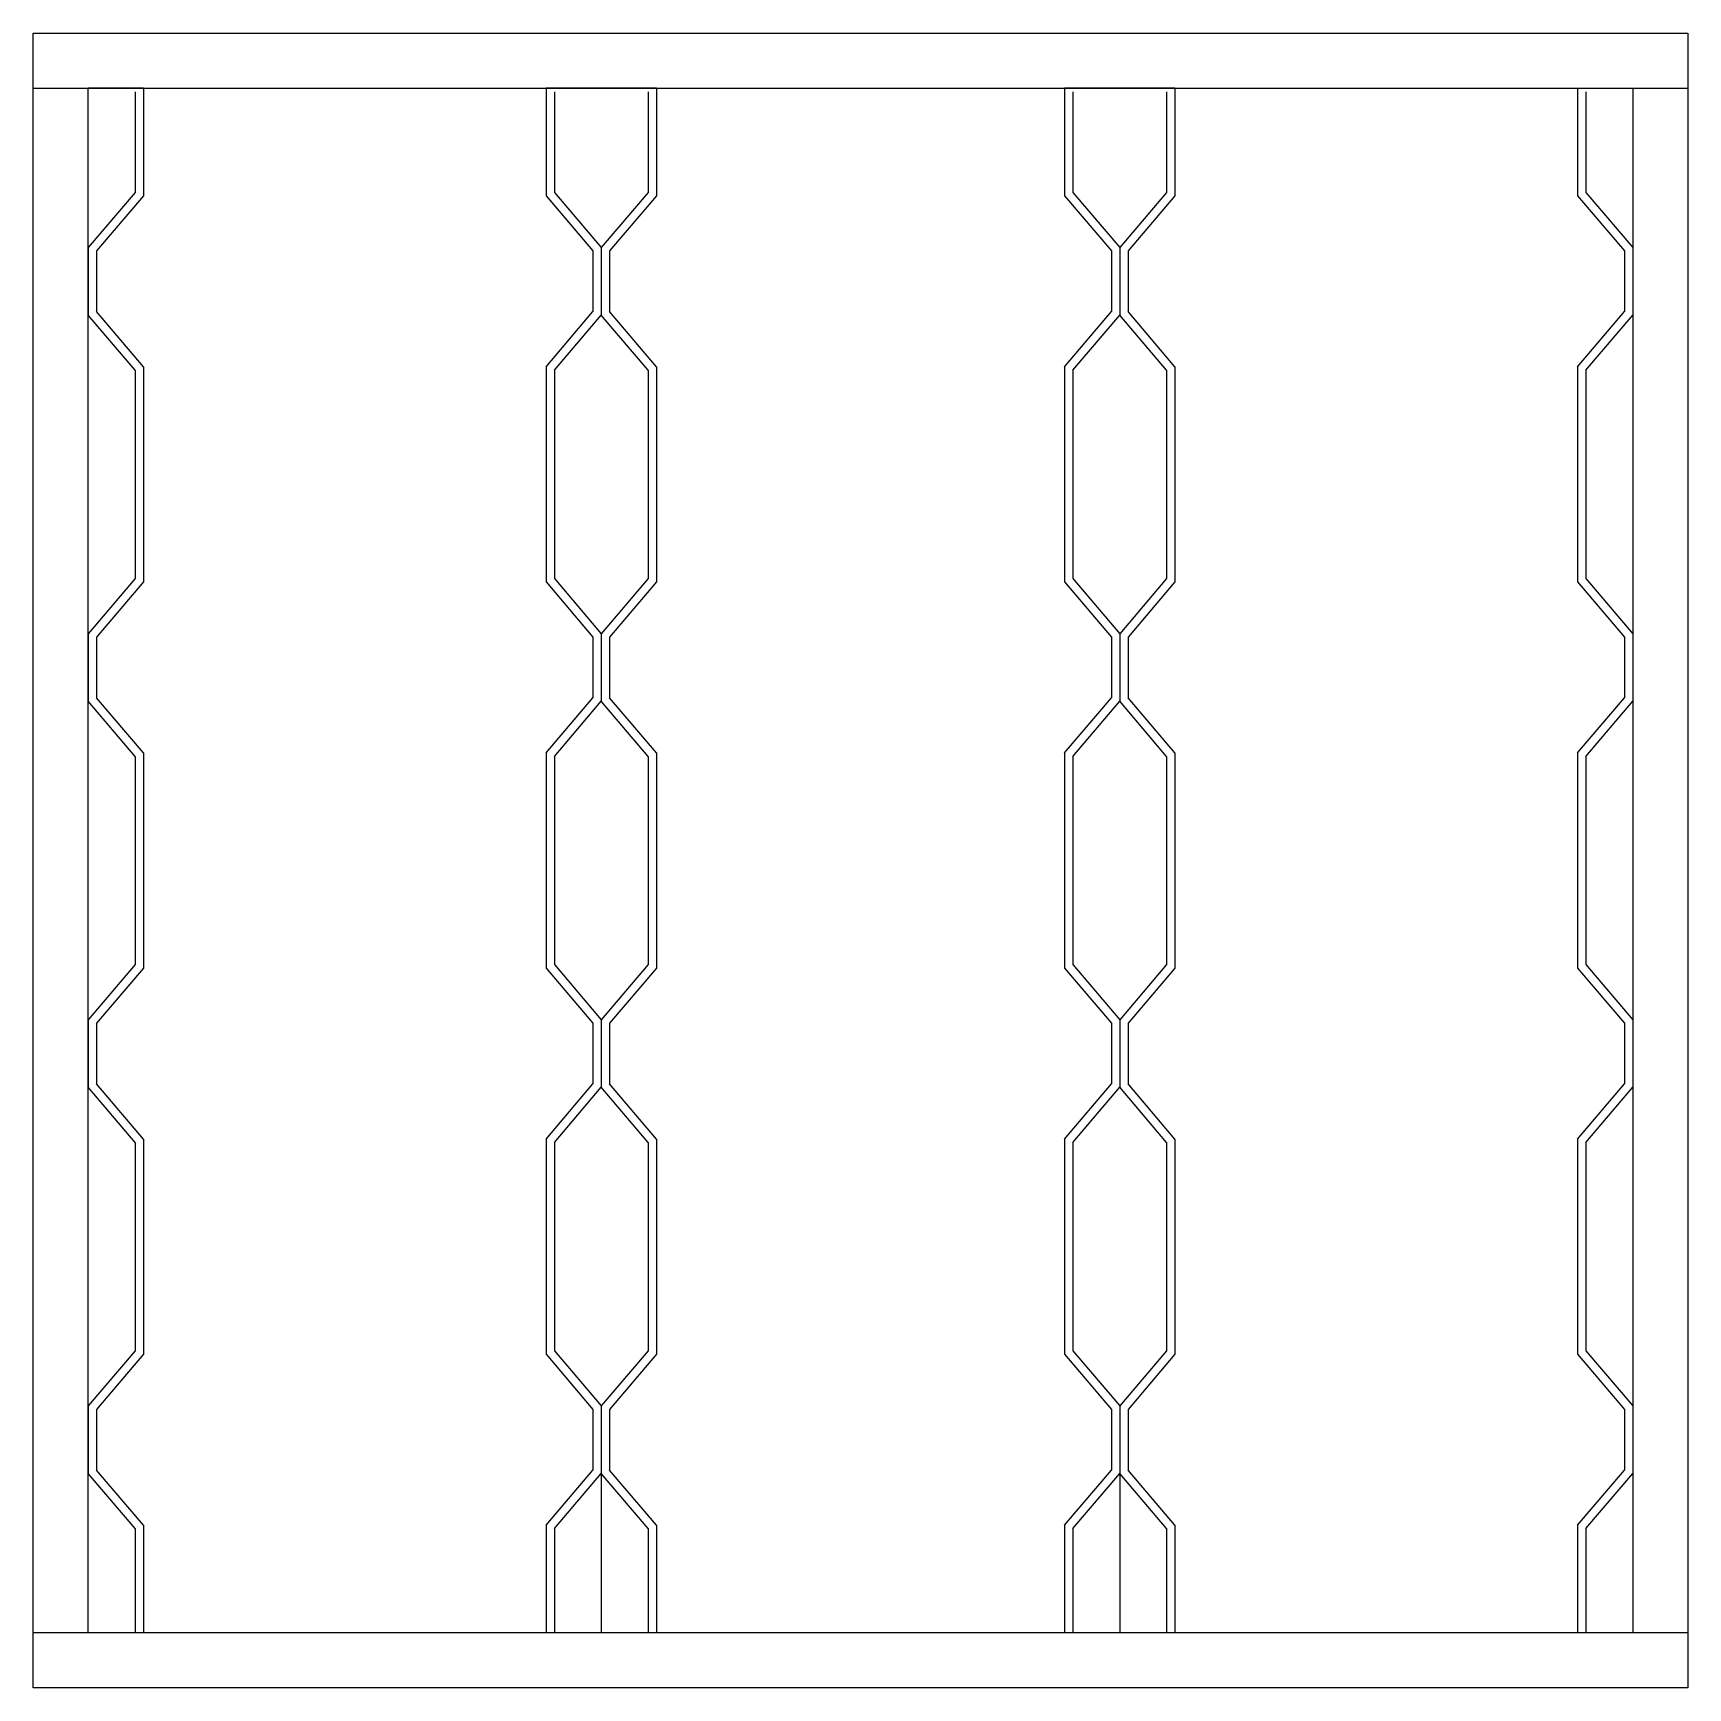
# Model space of a CAD drawing. Header units: millimetres. Extents: x 325.051 to 325.651, y 1320.871 to 1321.471.
import ezdxf

# ---------------------------------------------------------------- set-up
doc = ezdxf.new("R2010")
doc.units = ezdxf.units.MM
doc.header["$LTSCALE"] = 0.5
doc.layers.add('Gravia_Janelas', color=1, linetype='Continuous')

msp = doc.modelspace()

# ---------------------------------------------------------------- linework, layer by layer
at = {"layer": 'Gravia_Janelas', "linetype": 'Continuous'}
for p, q in [((325.05142, 1321.47082), (325.65142, 1321.47082)), ((325.05142, 1320.87082), (325.05142, 1321.47082)), ((325.65142, 1321.47082), (325.65142, 1320.87082)), ((325.05142, 1321.45082), (325.65142, 1321.45082)), ((325.07142, 1320.89082), (325.07142, 1321.45082)), ((325.63142, 1321.45082), (325.63142, 1320.89082)), ((325.25742, 1320.94858), (325.25742, 1320.9115)), ((325.44542, 1320.94858), (325.44542, 1320.9115)), ((325.25742, 1320.9115), (325.25742, 1320.89082)), ((325.44542, 1320.9115), (325.44542, 1320.89082)), ((325.65142, 1320.89082), (325.05142, 1320.89082)), ((325.65142, 1320.87082), (325.05142, 1320.87082))]:
    msp.add_line(p, q, dxfattribs=at)
at = {"layer": 'Gravia_Janelas'}
for p, q in [((325.05142, 1321.47082), (325.65142, 1321.47082)), ((325.05142, 1320.87082), (325.05142, 1321.47082)), ((325.65142, 1321.47082), (325.65142, 1320.87082)), ((325.07142, 1321.45082), (325.63142, 1321.45082)), ((325.07142, 1320.89082), (325.07142, 1321.45082)), ((325.09142, 1321.45082), (325.07142, 1321.45082)), ((325.08842, 1321.44958), (325.08842, 1321.41306)), ((325.09142, 1321.45082), (325.09142, 1321.41182)), ((325.27742, 1321.45082), (325.23742, 1321.45082)), ((325.23742, 1321.45082), (325.23742, 1321.41182)), ((325.24042, 1321.44958), (325.24042, 1321.41306)), ((325.27442, 1321.44958), (325.27442, 1321.41306)), ((325.27742, 1321.45082), (325.27742, 1321.41182)), ((325.46542, 1321.45082), (325.42542, 1321.45082)), ((325.42542, 1321.45082), (325.42542, 1321.41182)), ((325.42842, 1321.44958), (325.42842, 1321.41306)), ((325.46242, 1321.44958), (325.46242, 1321.41306)), ((325.46542, 1321.45082), (325.46542, 1321.41182)), ((325.61142, 1321.45082), (325.61142, 1321.41182)), ((325.61142, 1321.45082), (325.63142, 1321.45082)), ((325.61442, 1321.44958), (325.61442, 1321.41306)), ((325.63142, 1321.45082), (325.63142, 1320.89082)), ((325.08842, 1321.41306), (325.07142, 1321.39306)), ((325.09142, 1321.41182), (325.07442, 1321.39182)), ((325.23742, 1321.41182), (325.25442, 1321.39182)), ((325.24042, 1321.41306), (325.25742, 1321.39306)), ((325.27442, 1321.41306), (325.25742, 1321.39306)), ((325.27742, 1321.41182), (325.26042, 1321.39182)), ((325.42542, 1321.41182), (325.44242, 1321.39182)), ((325.42842, 1321.41306), (325.44542, 1321.39306)), ((325.46242, 1321.41306), (325.44542, 1321.39306)), ((325.46542, 1321.41182), (325.44842, 1321.39182)), ((325.61142, 1321.41182), (325.62842, 1321.39182)), ((325.61442, 1321.41306), (325.63142, 1321.39306)), ((325.07142, 1321.39306), (325.07142, 1321.38082)), ((325.07142, 1321.39306), (325.07142, 1321.38082)), ((325.25742, 1321.39306), (325.25742, 1321.38082)), ((325.25742, 1321.39306), (325.25742, 1321.38082)), ((325.44542, 1321.39306), (325.44542, 1321.38082)), ((325.44542, 1321.39306), (325.44542, 1321.38082)), ((325.63142, 1321.39306), (325.63142, 1321.38082)), ((325.63142, 1321.39306), (325.63142, 1321.38082)), ((325.07442, 1321.39182), (325.07442, 1321.38082)), ((325.25442, 1321.39182), (325.25442, 1321.38082)), ((325.26042, 1321.39182), (325.26042, 1321.38082)), ((325.44242, 1321.39182), (325.44242, 1321.38082)), ((325.44842, 1321.39182), (325.44842, 1321.38082)), ((325.62842, 1321.39182), (325.62842, 1321.38082)), ((325.07142, 1321.38082), (325.07142, 1321.36858)), ((325.07142, 1321.38082), (325.07142, 1321.36858)), ((325.07442, 1321.38082), (325.07442, 1321.36982)), ((325.25442, 1321.38082), (325.25442, 1321.36982)), ((325.25742, 1321.38082), (325.25742, 1321.36858)), ((325.25742, 1321.38082), (325.25742, 1321.36858)), ((325.26042, 1321.38082), (325.26042, 1321.36982)), ((325.44242, 1321.38082), (325.44242, 1321.36982)), ((325.44542, 1321.38082), (325.44542, 1321.36858)), ((325.44542, 1321.38082), (325.44542, 1321.36858)), ((325.44842, 1321.38082), (325.44842, 1321.36982)), ((325.62842, 1321.38082), (325.62842, 1321.36982)), ((325.63142, 1321.38082), (325.63142, 1321.36858)), ((325.63142, 1321.38082), (325.63142, 1321.36858)), ((325.08842, 1321.34858), (325.07142, 1321.36858)), ((325.09142, 1321.34982), (325.07442, 1321.36982)), ((325.23742, 1321.34982), (325.25442, 1321.36982)), ((325.24042, 1321.34858), (325.25742, 1321.36858)), ((325.27442, 1321.34858), (325.25742, 1321.36858)), ((325.27742, 1321.34982), (325.26042, 1321.36982)), ((325.42542, 1321.34982), (325.44242, 1321.36982)), ((325.42842, 1321.34858), (325.44542, 1321.36858)), ((325.46242, 1321.34858), (325.44542, 1321.36858)), ((325.46542, 1321.34982), (325.44842, 1321.36982)), ((325.61142, 1321.34982), (325.62842, 1321.36982)), ((325.61442, 1321.34858), (325.63142, 1321.36858)), ((325.08842, 1321.34858), (325.08842, 1321.27306)), ((325.09142, 1321.34982), (325.09142, 1321.27182)), ((325.23742, 1321.34982), (325.23742, 1321.27182)), ((325.24042, 1321.34858), (325.24042, 1321.27306)), ((325.27442, 1321.34858), (325.27442, 1321.27306)), ((325.27742, 1321.34982), (325.27742, 1321.27182)), ((325.42542, 1321.34982), (325.42542, 1321.27182)), ((325.42842, 1321.34858), (325.42842, 1321.27306)), ((325.46242, 1321.34858), (325.46242, 1321.27306)), ((325.46542, 1321.34982), (325.46542, 1321.27182)), ((325.61142, 1321.34982), (325.61142, 1321.27182)), ((325.61442, 1321.34858), (325.61442, 1321.27306)), ((325.08842, 1321.27306), (325.07142, 1321.25306)), ((325.24042, 1321.27306), (325.25742, 1321.25306)), ((325.27442, 1321.27306), (325.25742, 1321.25306)), ((325.42842, 1321.27306), (325.44542, 1321.25306)), ((325.46242, 1321.27306), (325.44542, 1321.25306)), ((325.61442, 1321.27306), (325.63142, 1321.25306)), ((325.09142, 1321.27182), (325.07442, 1321.25182)), ((325.23742, 1321.27182), (325.25442, 1321.25182)), ((325.27742, 1321.27182), (325.26042, 1321.25182)), ((325.42542, 1321.27182), (325.44242, 1321.25182)), ((325.46542, 1321.27182), (325.44842, 1321.25182)), ((325.61142, 1321.27182), (325.62842, 1321.25182)), ((325.07142, 1321.25306), (325.07142, 1321.24082)), ((325.07142, 1321.25306), (325.07142, 1321.24082)), ((325.07442, 1321.25182), (325.07442, 1321.24082)), ((325.25442, 1321.25182), (325.25442, 1321.24082)), ((325.25742, 1321.25306), (325.25742, 1321.24082)), ((325.25742, 1321.25306), (325.25742, 1321.24082)), ((325.26042, 1321.25182), (325.26042, 1321.24082)), ((325.44242, 1321.25182), (325.44242, 1321.24082)), ((325.44542, 1321.25306), (325.44542, 1321.24082)), ((325.44542, 1321.25306), (325.44542, 1321.24082)), ((325.44842, 1321.25182), (325.44842, 1321.24082)), ((325.62842, 1321.25182), (325.62842, 1321.24082)), ((325.63142, 1321.25306), (325.63142, 1321.24082)), ((325.63142, 1321.25306), (325.63142, 1321.24082)), ((325.07142, 1321.24082), (325.07142, 1321.22858)), ((325.07142, 1321.24082), (325.07142, 1321.22858)), ((325.07442, 1321.24082), (325.07442, 1321.22982)), ((325.25442, 1321.24082), (325.25442, 1321.22982)), ((325.25742, 1321.24082), (325.25742, 1321.22858)), ((325.25742, 1321.24082), (325.25742, 1321.22858)), ((325.26042, 1321.24082), (325.26042, 1321.22982)), ((325.44242, 1321.24082), (325.44242, 1321.22982)), ((325.44542, 1321.24082), (325.44542, 1321.22858)), ((325.44542, 1321.24082), (325.44542, 1321.22858)), ((325.44842, 1321.24082), (325.44842, 1321.22982)), ((325.62842, 1321.24082), (325.62842, 1321.22982)), ((325.63142, 1321.24082), (325.63142, 1321.22858)), ((325.63142, 1321.24082), (325.63142, 1321.22858)), ((325.08842, 1321.20858), (325.07142, 1321.22858)), ((325.09142, 1321.20982), (325.07442, 1321.22982)), ((325.23742, 1321.20982), (325.25442, 1321.22982)), ((325.24042, 1321.20858), (325.25742, 1321.22858)), ((325.27442, 1321.20858), (325.25742, 1321.22858)), ((325.27742, 1321.20982), (325.26042, 1321.22982)), ((325.42542, 1321.20982), (325.44242, 1321.22982)), ((325.42842, 1321.20858), (325.44542, 1321.22858)), ((325.46242, 1321.20858), (325.44542, 1321.22858)), ((325.46542, 1321.20982), (325.44842, 1321.22982)), ((325.61142, 1321.20982), (325.62842, 1321.22982)), ((325.61442, 1321.20858), (325.63142, 1321.22858)), ((325.08842, 1321.20858), (325.08842, 1321.13306)), ((325.09142, 1321.20982), (325.09142, 1321.13182)), ((325.23742, 1321.20982), (325.23742, 1321.13182)), ((325.24042, 1321.20858), (325.24042, 1321.13306)), ((325.27442, 1321.20858), (325.27442, 1321.13306)), ((325.27742, 1321.20982), (325.27742, 1321.13182)), ((325.42542, 1321.20982), (325.42542, 1321.13182)), ((325.42842, 1321.20858), (325.42842, 1321.13306)), ((325.46242, 1321.20858), (325.46242, 1321.13306)), ((325.46542, 1321.20982), (325.46542, 1321.13182)), ((325.61142, 1321.20982), (325.61142, 1321.13182)), ((325.61442, 1321.20858), (325.61442, 1321.13306)), ((325.08842, 1321.13306), (325.07142, 1321.11306)), ((325.09142, 1321.13182), (325.07442, 1321.11182)), ((325.23742, 1321.13182), (325.25442, 1321.11182)), ((325.24042, 1321.13306), (325.25742, 1321.11306)), ((325.27442, 1321.13306), (325.25742, 1321.11306)), ((325.27742, 1321.13182), (325.26042, 1321.11182)), ((325.42542, 1321.13182), (325.44242, 1321.11182)), ((325.42842, 1321.13306), (325.44542, 1321.11306)), ((325.46242, 1321.13306), (325.44542, 1321.11306)), ((325.46542, 1321.13182), (325.44842, 1321.11182)), ((325.61142, 1321.13182), (325.62842, 1321.11182)), ((325.61442, 1321.13306), (325.63142, 1321.11306)), ((325.07142, 1321.11306), (325.07142, 1321.10082)), ((325.07142, 1321.11306), (325.07142, 1321.10082)), ((325.07442, 1321.11182), (325.07442, 1321.10082)), ((325.25442, 1321.11182), (325.25442, 1321.10082)), ((325.25742, 1321.11306), (325.25742, 1321.10082)), ((325.25742, 1321.11306), (325.25742, 1321.10082)), ((325.26042, 1321.11182), (325.26042, 1321.10082)), ((325.44242, 1321.11182), (325.44242, 1321.10082)), ((325.44542, 1321.11306), (325.44542, 1321.10082)), ((325.44542, 1321.11306), (325.44542, 1321.10082)), ((325.44842, 1321.11182), (325.44842, 1321.10082)), ((325.62842, 1321.11182), (325.62842, 1321.10082)), ((325.63142, 1321.11306), (325.63142, 1321.10082)), ((325.63142, 1321.11306), (325.63142, 1321.10082)), ((325.07142, 1321.10082), (325.07142, 1321.08858)), ((325.07142, 1321.10082), (325.07142, 1321.08858)), ((325.07442, 1321.10082), (325.07442, 1321.08982)), ((325.25442, 1321.10082), (325.25442, 1321.08982)), ((325.25742, 1321.10082), (325.25742, 1321.08858)), ((325.25742, 1321.10082), (325.25742, 1321.08858)), ((325.26042, 1321.10082), (325.26042, 1321.08982)), ((325.44242, 1321.10082), (325.44242, 1321.08982)), ((325.44542, 1321.10082), (325.44542, 1321.08858)), ((325.44542, 1321.10082), (325.44542, 1321.08858)), ((325.44842, 1321.10082), (325.44842, 1321.08982)), ((325.62842, 1321.10082), (325.62842, 1321.08982)), ((325.63142, 1321.10082), (325.63142, 1321.08858)), ((325.63142, 1321.10082), (325.63142, 1321.08858)), ((325.08842, 1321.06858), (325.07142, 1321.08858)), ((325.09142, 1321.06982), (325.07442, 1321.08982)), ((325.23742, 1321.06982), (325.25442, 1321.08982)), ((325.24042, 1321.06858), (325.25742, 1321.08858)), ((325.27442, 1321.06858), (325.25742, 1321.08858)), ((325.27742, 1321.06982), (325.26042, 1321.08982)), ((325.42542, 1321.06982), (325.44242, 1321.08982)), ((325.42842, 1321.06858), (325.44542, 1321.08858)), ((325.46242, 1321.06858), (325.44542, 1321.08858)), ((325.46542, 1321.06982), (325.44842, 1321.08982)), ((325.61142, 1321.06982), (325.62842, 1321.08982)), ((325.61442, 1321.06858), (325.63142, 1321.08858)), ((325.08842, 1321.06858), (325.08842, 1320.99306)), ((325.09142, 1321.06982), (325.09142, 1320.99182)), ((325.23742, 1321.06982), (325.23742, 1320.99182)), ((325.24042, 1321.06858), (325.24042, 1320.99306)), ((325.27442, 1321.06858), (325.27442, 1320.99306)), ((325.27742, 1321.06982), (325.27742, 1320.99182)), ((325.42542, 1321.06982), (325.42542, 1320.99182)), ((325.42842, 1321.06858), (325.42842, 1320.99306)), ((325.46242, 1321.06858), (325.46242, 1320.99306)), ((325.46542, 1321.06982), (325.46542, 1320.99182)), ((325.61142, 1321.06982), (325.61142, 1320.99182)), ((325.61442, 1321.06858), (325.61442, 1320.99306)), ((325.08842, 1320.99306), (325.07142, 1320.97306)), ((325.09142, 1320.99182), (325.07442, 1320.97182)), ((325.23742, 1320.99182), (325.25442, 1320.97182)), ((325.24042, 1320.99306), (325.25742, 1320.97306)), ((325.27442, 1320.99306), (325.25742, 1320.97306)), ((325.27742, 1320.99182), (325.26042, 1320.97182)), ((325.42542, 1320.99182), (325.44242, 1320.97182)), ((325.42842, 1320.99306), (325.44542, 1320.97306)), ((325.46242, 1320.99306), (325.44542, 1320.97306)), ((325.46542, 1320.99182), (325.44842, 1320.97182)), ((325.61142, 1320.99182), (325.62842, 1320.97182)), ((325.61442, 1320.99306), (325.63142, 1320.97306)), ((325.07142, 1320.97306), (325.07142, 1320.96082)), ((325.07142, 1320.97306), (325.07142, 1320.96082)), ((325.25742, 1320.97306), (325.25742, 1320.96082)), ((325.25742, 1320.97306), (325.25742, 1320.96082)), ((325.44542, 1320.97306), (325.44542, 1320.96082)), ((325.44542, 1320.97306), (325.44542, 1320.96082)), ((325.63142, 1320.97306), (325.63142, 1320.96082)), ((325.63142, 1320.97306), (325.63142, 1320.96082)), ((325.07442, 1320.97182), (325.07442, 1320.96082)), ((325.25442, 1320.97182), (325.25442, 1320.96082)), ((325.26042, 1320.97182), (325.26042, 1320.96082)), ((325.44242, 1320.97182), (325.44242, 1320.96082)), ((325.44842, 1320.97182), (325.44842, 1320.96082)), ((325.62842, 1320.97182), (325.62842, 1320.96082)), ((325.07142, 1320.96082), (325.07142, 1320.94858)), ((325.07142, 1320.96082), (325.07142, 1320.94858)), ((325.07442, 1320.96082), (325.07442, 1320.94982)), ((325.25442, 1320.96082), (325.25442, 1320.94982)), ((325.25742, 1320.96082), (325.25742, 1320.94858)), ((325.25742, 1320.96082), (325.25742, 1320.94858)), ((325.26042, 1320.96082), (325.26042, 1320.94982)), ((325.44242, 1320.96082), (325.44242, 1320.94982)), ((325.44542, 1320.96082), (325.44542, 1320.94858)), ((325.44542, 1320.96082), (325.44542, 1320.94858)), ((325.44842, 1320.96082), (325.44842, 1320.94982)), ((325.62842, 1320.96082), (325.62842, 1320.94982)), ((325.63142, 1320.96082), (325.63142, 1320.94858)), ((325.63142, 1320.96082), (325.63142, 1320.94858)), ((325.08842, 1320.92858), (325.07142, 1320.94858)), ((325.09142, 1320.92982), (325.07442, 1320.94982)), ((325.23742, 1320.92982), (325.25442, 1320.94982)), ((325.24042, 1320.92858), (325.25742, 1320.94858)), ((325.27442, 1320.92858), (325.25742, 1320.94858)), ((325.27742, 1320.92982), (325.26042, 1320.94982)), ((325.42542, 1320.92982), (325.44242, 1320.94982)), ((325.42842, 1320.92858), (325.44542, 1320.94858)), ((325.46242, 1320.92858), (325.44542, 1320.94858)), ((325.46542, 1320.92982), (325.44842, 1320.94982)), ((325.61142, 1320.92982), (325.62842, 1320.94982)), ((325.61442, 1320.92858), (325.63142, 1320.94858)), ((325.08842, 1320.92858), (325.08842, 1320.89082)), ((325.09142, 1320.92982), (325.09142, 1320.89082)), ((325.23742, 1320.92982), (325.23742, 1320.89082)), ((325.24042, 1320.92858), (325.24042, 1320.89082)), ((325.27442, 1320.92858), (325.27442, 1320.89082)), ((325.27742, 1320.92982), (325.27742, 1320.89082)), ((325.42542, 1320.92982), (325.42542, 1320.89082)), ((325.42842, 1320.92858), (325.42842, 1320.89082)), ((325.46242, 1320.92858), (325.46242, 1320.89082)), ((325.46542, 1320.92982), (325.46542, 1320.89082)), ((325.61142, 1320.92982), (325.61142, 1320.89082)), ((325.61442, 1320.92858), (325.61442, 1320.89082)), ((325.63142, 1320.89082), (325.07142, 1320.89082)), ((325.65142, 1320.87082), (325.05142, 1320.87082))]:
    msp.add_line(p, q, dxfattribs=at)
at = {"layer": 'Gravia_Janelas', "color": 2}
msp.add_lwpolyline([(325.05142, 1321.47082), (325.65142, 1321.47082), (325.65142, 1320.87082), (325.05142, 1320.87082)], close=True, dxfattribs=at)

doc.saveas('drawing.dxf')
